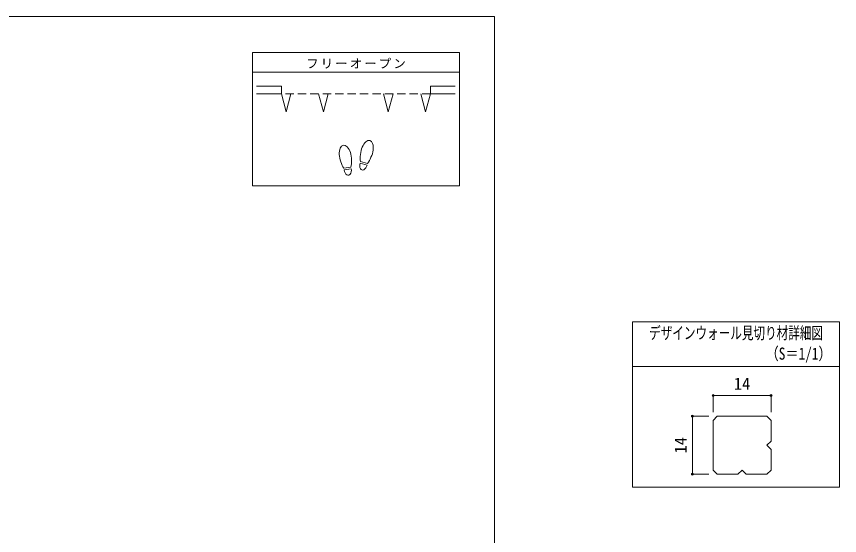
# Model space of a CAD drawing. Units: millimetres on the paper, with parts at other scales. Extents: x -197 to 281, y -138 to 137.
# Drawn here: x 82.3 to 281.1, y 11.8 to 137 of the extents above; entities that cross this region are included whole.
import ezdxf
from ezdxf.enums import TextEntityAlignment as Align

# ---------------------------------------------------------------- set-up
doc = ezdxf.new("R2010")
doc.units = ezdxf.units.MM
doc.header["$PDMODE"] = 32
doc.header["$PDSIZE"] = 0.5
doc.linetypes.add('DASHED2', pattern=[3, 2, -1])
for name, color, linetype, lineweight in [('0-0_補助線', 7, 'Continuous', 9), ('0-A_文字', 7, 'Continuous', 9), ('F-0_補助線', 7, 'Continuous', 9), ('F-4_枠', 3, 'Continuous', 9), ('F-B_寸法', 4, 'Continuous', 9)]:
    doc.layers.add(name, color=color, linetype=linetype, lineweight=lineweight)
doc.styles.add('ＭＳ ゴシック', font='')
doc.styles.get('ＭＳ ゴシック').set_extended_font_data('MS Gothic')

msp = doc.modelspace()

# ---------------------------------------------------------------- linework, layer by layer
at = {"layer": '0-0_補助線', "color": 3}
for p, q in [((139.266, 128.333), (139.266, 96.133)), ((189.266, 128.333), (139.266, 128.333)), ((189.266, 128.333), (189.266, 96.133)), ((189.266, 123.533), (139.266, 123.533)), ((166.965, 101.141), (165.269, 101.596)), ((167.074, 101.547), (165.378, 102.001)), ((163.071, 100.676), (161.342, 100.371)), ((163.144, 100.262), (161.415, 99.957)), ((189.266, 96.133), (139.266, 96.133)), ((231.117, 63.308), (281.117, 63.308)), ((231.117, 63.308), (231.117, 23.442)), ((231.117, 52.508), (281.117, 52.508)), ((281.117, 23.442), (231.117, 23.442))]:
    msp.add_line(p, q, dxfattribs=at)
at = {"layer": '0-0_補助線', "color": 2}
for p, q in [((146.266, 120.15), (140.266, 120.15)), ((146.266, 120.15), (146.266, 118.35)), ((182.266, 120.15), (182.266, 118.35)), ((182.266, 120.15), (188.266, 120.15)), ((146.266, 118.35), (140.266, 118.35)), ((146.266, 118.35), (147.431, 114.003)), ((148.596, 118.35), (147.431, 114.003)), ((155.266, 118.35), (156.431, 114.003)), ((157.596, 118.35), (156.431, 114.003)), ((170.937, 118.35), (172.102, 114.003)), ((173.266, 118.35), (172.102, 114.003)), ((179.937, 118.35), (181.102, 114.003)), ((182.266, 118.35), (181.102, 114.003)), ((182.266, 118.35), (188.266, 118.35))]:
    msp.add_line(p, q, dxfattribs=at)
at = {"layer": '0-0_補助線', "linetype": 'DASHED2'}
msp.add_line((182.266, 118.35), (146.266, 118.35), dxfattribs=at)
at = {"layer": '0-0_補助線', "color": 3}
for centre, major_axis, ratio, start_param, end_param in [((161.739, 103.175), (-0.489, 2.773), 0.5, 4.3405914, 8.2257792), ((166.923, 104.376), (0.729, 2.72), 0.5, 4.3405914, 8.2257792), ((166.902, 104.298), (0.883, 3.296), 0.4, 1.8506333, 2.4428768), ((161.753, 103.096), (-0.593, 3.361), 0.4, 1.8506333, 2.4428768), ((161.753, 103.096), (-0.593, 3.361), 0.4, 3.8403085, 4.432552), ((166.117, 101.368), (0.379, 1.413), 0.6, 1.5707963, 4.712389), ((166.902, 104.298), (0.883, 3.296), 0.4, 3.8403085, 4.432552), ((162.28, 100.11), (-0.254, 1.441), 0.6, 1.5707963, 4.712389)]:
    msp.add_ellipse(centre, major_axis=major_axis, ratio=ratio, start_param=start_param, end_param=end_param, dxfattribs=at)
at = {"layer": '0-A_文字', "color": 3}
msp.add_line((281.117, 23.442), (281.117, 63.308), dxfattribs=at)
at = {"layer": 'F-0_補助線', "color": 3, "lineweight": 18}
msp.add_lwpolyline([(-197.2, 137), (197.8, 137), (197.8, -138), (-197.2, -138)], close=True, dxfattribs=at)
at = {"layer": 'F-4_枠'}
for points in [[(251.566, 40.54), (250.566, 39.54), (250.566, 27.54)], [(263.566, 33.54), (264.566, 34.54), (264.566, 39.54), (263.566, 40.54), (251.566, 40.54)], [(257.566, 27.54), (258.566, 26.54), (263.566, 26.54), (264.566, 27.54), (264.566, 32.54), (263.566, 33.54)], [(250.566, 27.54), (251.566, 26.54), (256.566, 26.54), (257.566, 27.54)]]:
    msp.add_lwpolyline(points, dxfattribs=at)
at = {"layer": 'F-B_寸法'}
for p, q in [((250.566, 45.54), (264.566, 45.54)), ((250.566, 45.54), (250.566, 41.54)), ((264.566, 45.54), (264.566, 41.54)), ((245.566, 26.54), (245.566, 40.54)), ((245.566, 40.54), (249.566, 40.54)), ((245.566, 26.54), (249.566, 26.54))]:
    msp.add_line(p, q, dxfattribs=at)
at = {"layer": 'F-B_寸法', "color": 7}
for p in [(250.566, 45.54), (264.566, 45.54), (245.566, 40.54), (245.566, 26.54)]:
    msp.add_point(p, dxfattribs=at)

# ---------------------------------------------------------------- texts
at = {"layer": '0-0_補助線', "style": 'ＭＳ ゴシック'}
for s, width, p in [('デザインウォール見切り材詳細図', 0.7, (235.117, 58.281)), ('（S＝1/1）', 0.8, (263.233, 53.295))]:
    msp.add_text(s, height=2.933, dxfattribs=dict(at, width=width)).set_placement(p, align=Align.BOTTOM_LEFT)
at = {"layer": '0-0_補助線', "insert": (152.266, 124.433), "char_height": 2.199, "attachment_point": 7, "style": 'ＭＳ ゴシック'}
msp.add_mtext('\\T1.17;フリーオープン', dxfattribs=at)
at = {"layer": 'F-B_寸法', "color": 7, "style": 'ＭＳ ゴシック'}
msp.add_text('14', height=2.933, dxfattribs=at).set_placement((255.566, 46.04), align=Align.BOTTOM_LEFT)
msp.add_text('14', height=2.933, rotation=90, dxfattribs=at).set_placement((245.066, 31.54), align=Align.BOTTOM_LEFT)

doc.saveas('drawing.dxf')
